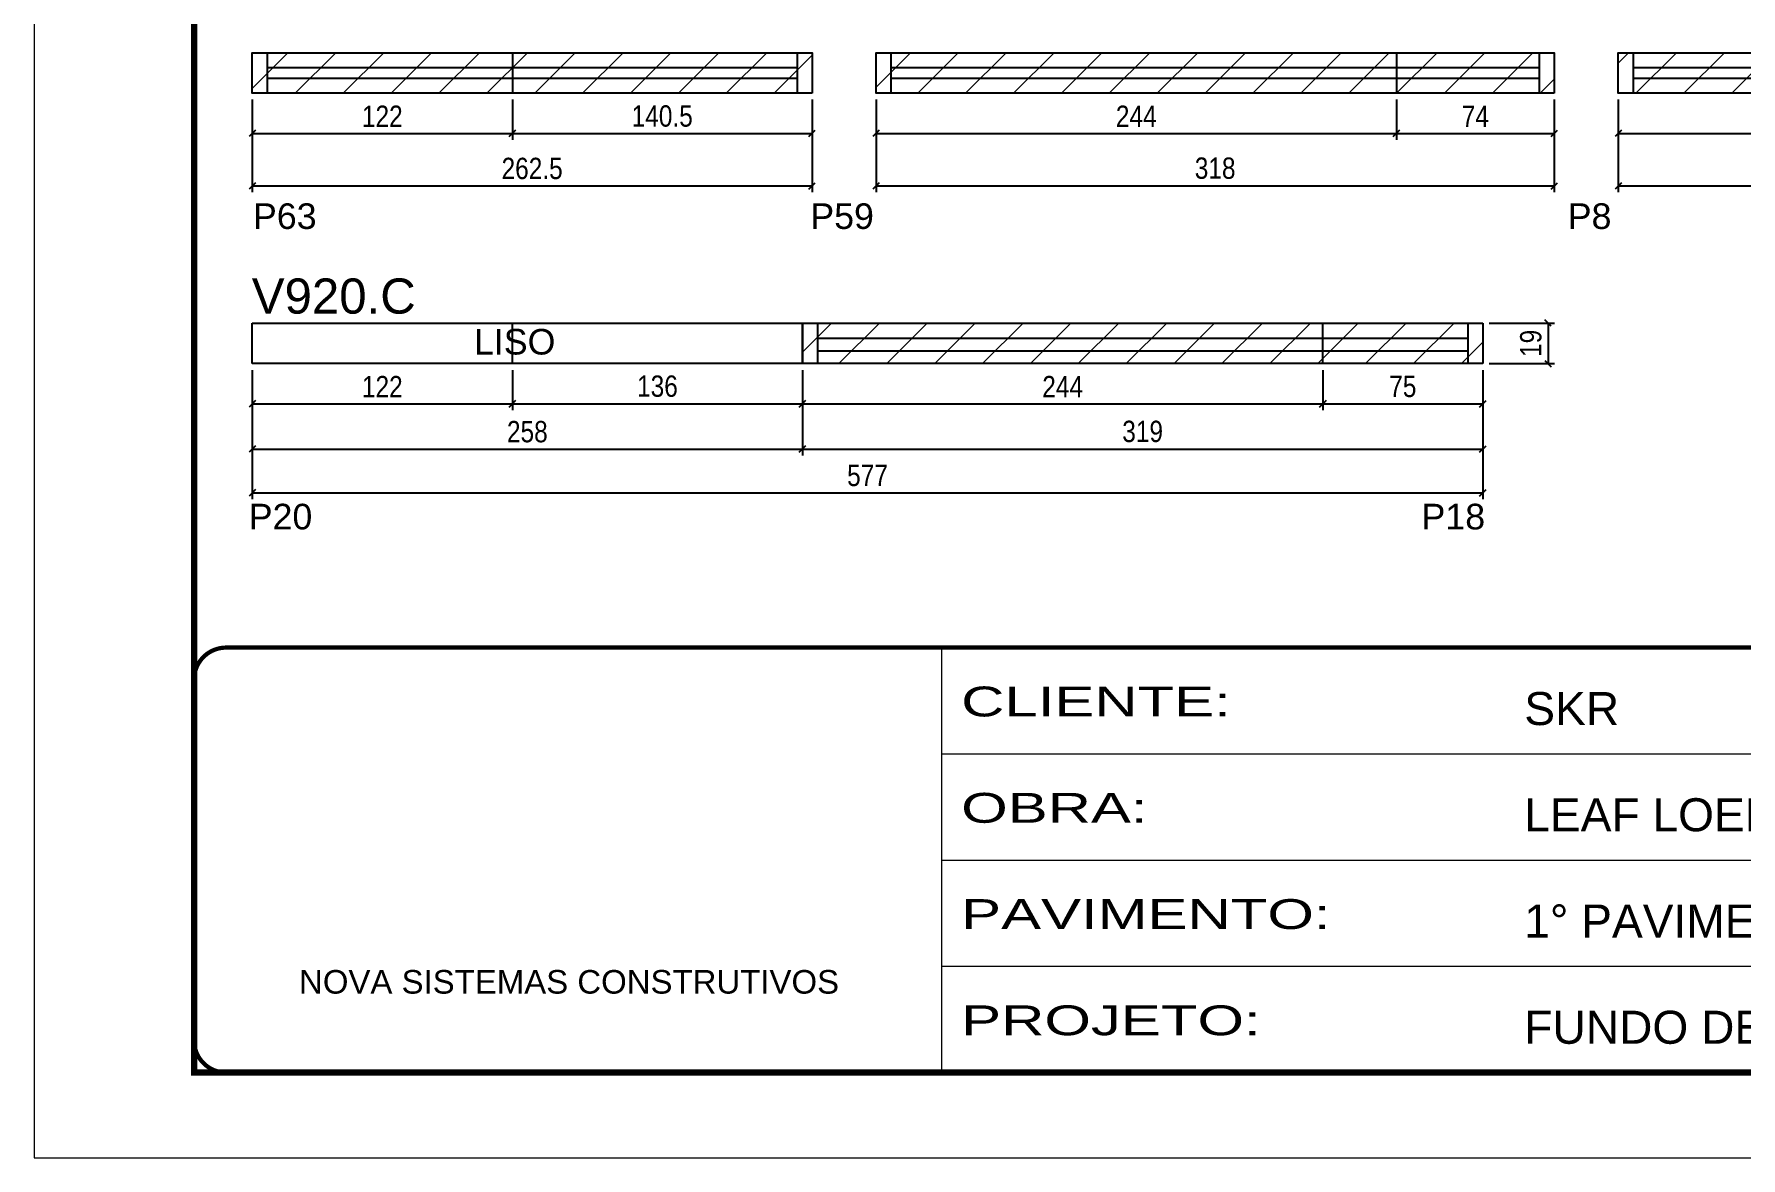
# Model space of a CAD drawing. Extents: x 1959 to 8212, y 239 to 4735.
# Drawn here: x 6727 to 7528, y 2537 to 3064 of the extents above; entities that cross this region are included whole.
import ezdxf

# ---------------------------------------------------------------- set-up
doc = ezdxf.new("R2010")
doc.units = 0
doc.linetypes.add('CONTINUO', pattern=[0])
doc.linetypes.add('DASHED', pattern=[0.75, 0.5, -0.25])
for name, color, linetype in [('5', 5, 'Continuous'), ('COTA', 241, 'Continuous'), ('NOMENCLATURA', 7, 'Continuous'), ('Painéis', 200, 'Continuous'), ('SARR_2.2x7', 40, 'Continuous')]:
    doc.layers.add(name, color=color, linetype=linetype)
for name, color, linetype, lineweight in [('Folhas', 255, 'Continuous', 9), ('REAPROVEITAMENTO', 251, 'Continuous', 9), ('SARRAFO DE PRESSAO', 251, 'DASHED', 9)]:
    doc.layers.add(name, color=color, linetype=linetype, lineweight=lineweight)
doc.styles.add('ARIAL', font='arial.ttf')
doc.styles.add('COTA TECNICA', font='techl___.ttf', dxfattribs={"height": 10})
doc.styles.add('COTA TECNICA-50', font='techl___.ttf', dxfattribs={"height": 10})
doc.styles.get("Standard").update_dxf_attribs({"font": 'arial.ttf'})
doc.styles.add('Tecnologia', font='')
doc.styles.get('Tecnologia').set_extended_font_data('Forgotten Futurist')
doc.dimstyles.new('COTA PAINEL-50', dxfattribs={"dimtxt": 10, "dimasz": 3, "dimexe": 3, "dimexo": 3, "dimgap": 3, "dimtad": 1, "dimdec": 1, "dimzin": 12, "dimdsep": 46, "dimtxsty": 'COTA TECNICA-50', "dimblk1": 'OBLIQUE', "dimblk2": 'OBLIQUE', "dimsah": 1, "dimcen": 0.9, "dimclrd": 4, "dimclre": 4, "dimclrt": 240, "dimadec": 1, "dimazin": 3, "dimtfac": 1, "dimtdec": 1, "dimtmove": 0, "dimatfit": 3, "dimfxl": 1, "dimtolj": 1, "dimtzin": 12, "dimarcsym": 0})
doc.dimstyles.new('PAINEL', dxfattribs={"dimtxt": 10, "dimasz": 3, "dimexe": 3, "dimexo": 3, "dimgap": 3, "dimtad": 1, "dimdec": 1, "dimzin": 12, "dimdsep": 46, "dimtxsty": 'COTA TECNICA', "dimblk1": 'OBLIQUE', "dimblk2": 'OBLIQUE', "dimsah": 1, "dimcen": 0.9, "dimclrd": 4, "dimclre": 4, "dimclrt": 240, "dimadec": 1, "dimazin": 3, "dimtfac": 1, "dimtdec": 1, "dimtmove": 0, "dimatfit": 3, "dimfxl": 1, "dimtolj": 1, "dimtzin": 12, "dimarcsym": 0})
pattern_1 = [(45, (12.069, -30.155), (-11.22532, 11.22532), [])]

# ---------------------------------------------------------------- blocks, each defined once
blk = doc.blocks.new('9999999999')
at = {"color": 30, "linetype": 'CONTINUO'}
for p, q in [((98564.56, 34230.21), (98564.56, 34429.45)), ((98564.56, 34379.64), (99583.98, 34379.64)), ((98564.56, 34329.83), (99487.98, 34329.83)), ((98564.56, 34280.02), (99487.98, 34280.02))]:
    blk.add_line(p, q, dxfattribs=at)
at = {"color": 30, "linetype": 'CONTINUO', "const_width": 2}
blk.add_lwpolyline([(99583.98, 34230.21), (99583.98, 34414.45, 0.414214), (99568.98, 34429.45), (98228.98, 34429.45, 0.414214), (98213.98, 34414.45), (98213.98, 34245.21, 0.414214), (98228.98, 34230.21), (99583.98, 34230.21)], format="xyb", dxfattribs=at)
at = {"layer": 'Folhas'}
blk.add_lwpolyline([(98138.98, 34190.21), (99623.98, 34190.21), (99623.98, 35240.21), (98138.98, 35240.21)], close=True, dxfattribs=at)
at = {"layer": 'Folhas', "color": 30, "const_width": 3}
blk.add_lwpolyline([(98213.98, 34230.21), (99583.98, 34230.21), (99583.98, 35200.21), (98213.98, 35200.21)], close=True, dxfattribs=at)
at = {"color": 7, "linetype": 'Continuous', "ltscale": 5, "style": 'ARIAL'}
for s, height, p in [('SKR', 15.483, (98837.68, 34393.13)), ('LEAF LOEFGREN', 15.4829, (98837.68, 34343.32)), ('1° PAVIMENTO', 15.4829, (98837.68, 34293.51)), ('NOVA SISTEMAS CONSTRUTIVOS', 11.0592, (98263.19, 34267.21)), ('FUNDO DE VIGAS', 15.4829, (98837.68, 34243.7))]:
    blk.add_text(s, height=height, dxfattribs=at).set_placement(p)
at = {"layer": 'Folhas', "color": 7, "style": 'Tecnologia', "width": 1.5}
for s, p in [('CLIENTE:', (98573.65, 34397.17)), ('OBRA:', (98573.65, 34347.31)), ('PAVIMENTO:', (98573.65, 34297.5)), ('PROJETO:', (98573.65, 34247.69))]:
    blk.add_text(s, height=14, dxfattribs=at).set_placement(p)
blk = doc.blocks.new('_Oblique')
at = {"color": 0, "linetype": 'ByBlock', "lineweight": -2}
blk.add_line((-0.5, -0.5), (0.5, 0.5), dxfattribs=at)
blk = doc.blocks.new('*D452')
at = {"layer": 'COTA', "color": 4, "linetype": 'ByBlock', "lineweight": -2, "transparency": 16777216}
for p, q in [((6829.52, 3032.79), (6829.52, 3013.95)), ((6951.52, 3032.79), (6951.52, 3013.95)), ((6829.52, 3016.95), (6951.52, 3016.95))]:
    blk.add_line(p, q, dxfattribs=at)
at = {"layer": 'Defpoints', "color": 0, "linetype": 'ByBlock', "transparency": 16777216}
for p in [(6829.52, 3035.79), (6951.52, 3035.79), (6951.52, 3016.95)]:
    blk.add_point(p, dxfattribs=at)
at = {"layer": 'COTA', "color": 4, "linetype": 'ByBlock', "lineweight": -2, "transparency": 16777216, "xscale": 3, "yscale": 3, "zscale": 3, "rotation": 180}
blk.add_blockref('_Oblique', (6829.52, 3016.95), dxfattribs=at)
at = {"layer": 'COTA', "color": 4, "linetype": 'ByBlock', "lineweight": -2, "transparency": 16777216, "xscale": 3, "yscale": 3, "zscale": 3}
blk.add_blockref('_Oblique', (6951.52, 3016.95), dxfattribs=at)
at = {"layer": 'COTA', "color": 240, "linetype": 'ByBlock', "transparency": 16777216, "insert": (6890.52, 3025.01), "char_height": 10, "attachment_point": 5, "style": 'COTA TECNICA-50'}
blk.add_mtext('\\A1;122', dxfattribs=at)
blk = doc.blocks.new('*D453')
at = {"layer": 'COTA', "color": 4, "linetype": 'ByBlock', "lineweight": -2, "transparency": 16777216}
for p, q in [((6951.52, 3032.79), (6951.52, 3013.95)), ((7092.02, 3032.79), (7092.02, 3013.95)), ((6951.52, 3016.95), (7092.02, 3016.95))]:
    blk.add_line(p, q, dxfattribs=at)
at = {"layer": 'Defpoints', "color": 0, "linetype": 'ByBlock', "transparency": 16777216}
for p in [(6951.52, 3035.79), (7092.02, 3035.79), (7092.02, 3016.95)]:
    blk.add_point(p, dxfattribs=at)
at = {"layer": 'COTA', "color": 4, "linetype": 'ByBlock', "lineweight": -2, "transparency": 16777216, "xscale": 3, "yscale": 3, "zscale": 3, "rotation": 180}
blk.add_blockref('_Oblique', (6951.52, 3016.95), dxfattribs=at)
at = {"layer": 'COTA', "color": 4, "linetype": 'ByBlock', "lineweight": -2, "transparency": 16777216, "xscale": 3, "yscale": 3, "zscale": 3}
blk.add_blockref('_Oblique', (7092.02, 3016.95), dxfattribs=at)
at = {"layer": 'COTA', "color": 240, "linetype": 'ByBlock', "transparency": 16777216, "insert": (7021.77, 3025.06), "char_height": 10, "attachment_point": 5, "style": 'COTA TECNICA-50'}
blk.add_mtext('\\A1;140.5', dxfattribs=at)
blk = doc.blocks.new('*D454')
at = {"layer": 'COTA', "color": 4, "lineweight": -2, "transparency": 16777216}
for p, q in [((6829.52, 3032.79), (6829.52, 2989.37)), ((7092.02, 3032.79), (7092.02, 2989.37)), ((6829.52, 2992.37), (7092.02, 2992.37))]:
    blk.add_line(p, q, dxfattribs=at)
at = {"layer": 'Defpoints', "color": 0, "transparency": 16777216}
for p in [(6829.52, 3035.79), (7092.02, 3035.79), (7092.02, 2992.37)]:
    blk.add_point(p, dxfattribs=at)
at = {"layer": 'COTA', "color": 4, "lineweight": -2, "transparency": 16777216, "xscale": 3, "yscale": 3, "zscale": 3, "rotation": 180}
blk.add_blockref('_Oblique', (6829.52, 2992.37), dxfattribs=at)
at = {"layer": 'COTA', "color": 4, "lineweight": -2, "transparency": 16777216, "xscale": 3, "yscale": 3, "zscale": 3}
blk.add_blockref('_Oblique', (7092.02, 2992.37), dxfattribs=at)
at = {"layer": 'COTA', "color": 240, "transparency": 16777216, "insert": (6960.77, 3000.48), "char_height": 10, "attachment_point": 5, "style": 'COTA TECNICA'}
blk.add_mtext('\\A1;262.5', dxfattribs=at)
blk = doc.blocks.new('*D455')
at = {"layer": 'COTA', "color": 4, "linetype": 'ByBlock', "lineweight": -2, "transparency": 16777216}
for p, q in [((7122.02, 3032.79), (7122.02, 3013.95)), ((7366.02, 3032.79), (7366.02, 3013.95)), ((7122.02, 3016.95), (7366.02, 3016.95))]:
    blk.add_line(p, q, dxfattribs=at)
at = {"layer": 'Defpoints', "color": 0, "linetype": 'ByBlock', "transparency": 16777216}
for p in [(7122.02, 3035.79), (7366.02, 3035.79), (7366.02, 3016.95)]:
    blk.add_point(p, dxfattribs=at)
at = {"layer": 'COTA', "color": 4, "linetype": 'ByBlock', "lineweight": -2, "transparency": 16777216, "xscale": 3, "yscale": 3, "zscale": 3, "rotation": 180}
blk.add_blockref('_Oblique', (7122.02, 3016.95), dxfattribs=at)
at = {"layer": 'COTA', "color": 4, "linetype": 'ByBlock', "lineweight": -2, "transparency": 16777216, "xscale": 3, "yscale": 3, "zscale": 3}
blk.add_blockref('_Oblique', (7366.02, 3016.95), dxfattribs=at)
at = {"layer": 'COTA', "color": 240, "linetype": 'ByBlock', "transparency": 16777216, "insert": (7244.02, 3025.02), "char_height": 10, "attachment_point": 5, "style": 'COTA TECNICA-50'}
blk.add_mtext('\\A1;244', dxfattribs=at)
blk = doc.blocks.new('*D456')
at = {"layer": 'COTA', "color": 4, "linetype": 'ByBlock', "lineweight": -2, "transparency": 16777216}
for p, q in [((7366.02, 3032.79), (7366.02, 3013.95)), ((7440.02, 3032.79), (7440.02, 3013.95)), ((7366.02, 3016.95), (7440.02, 3016.95))]:
    blk.add_line(p, q, dxfattribs=at)
at = {"layer": 'Defpoints', "color": 0, "linetype": 'ByBlock', "transparency": 16777216}
for p in [(7366.02, 3035.79), (7440.02, 3035.79), (7440.02, 3016.95)]:
    blk.add_point(p, dxfattribs=at)
at = {"layer": 'COTA', "color": 4, "linetype": 'ByBlock', "lineweight": -2, "transparency": 16777216, "xscale": 3, "yscale": 3, "zscale": 3, "rotation": 180}
blk.add_blockref('_Oblique', (7366.02, 3016.95), dxfattribs=at)
at = {"layer": 'COTA', "color": 4, "linetype": 'ByBlock', "lineweight": -2, "transparency": 16777216, "xscale": 3, "yscale": 3, "zscale": 3}
blk.add_blockref('_Oblique', (7440.02, 3016.95), dxfattribs=at)
at = {"layer": 'COTA', "color": 240, "linetype": 'ByBlock', "transparency": 16777216, "insert": (7403.02, 3025.02), "char_height": 10, "attachment_point": 5, "style": 'COTA TECNICA-50'}
blk.add_mtext('\\A1;74', dxfattribs=at)
blk = doc.blocks.new('*D457')
at = {"layer": 'COTA', "color": 4, "lineweight": -2, "transparency": 16777216}
for p, q in [((7122.02, 3032.79), (7122.02, 2989.37)), ((7440.02, 3032.79), (7440.02, 2989.37)), ((7122.02, 2992.37), (7440.02, 2992.37))]:
    blk.add_line(p, q, dxfattribs=at)
at = {"layer": 'Defpoints', "color": 0, "transparency": 16777216}
for p in [(7122.02, 3035.79), (7440.02, 3035.79), (7440.02, 2992.37)]:
    blk.add_point(p, dxfattribs=at)
at = {"layer": 'COTA', "color": 4, "lineweight": -2, "transparency": 16777216, "xscale": 3, "yscale": 3, "zscale": 3, "rotation": 180}
blk.add_blockref('_Oblique', (7122.02, 2992.37), dxfattribs=at)
at = {"layer": 'COTA', "color": 4, "lineweight": -2, "transparency": 16777216, "xscale": 3, "yscale": 3, "zscale": 3}
blk.add_blockref('_Oblique', (7440.02, 2992.37), dxfattribs=at)
at = {"layer": 'COTA', "color": 240, "transparency": 16777216, "insert": (7281.02, 3000.61), "char_height": 10, "attachment_point": 5, "style": 'COTA TECNICA'}
blk.add_mtext('\\A1;318', dxfattribs=at)
blk = doc.blocks.new('*D458')
at = {"layer": 'COTA', "color": 4, "linetype": 'ByBlock', "lineweight": -2, "transparency": 16777216}
for p, q in [((7470.02, 3032.79), (7470.02, 3013.95)), ((7714.02, 3032.79), (7714.02, 3013.95)), ((7470.02, 3016.95), (7714.02, 3016.95))]:
    blk.add_line(p, q, dxfattribs=at)
at = {"layer": 'Defpoints', "color": 0, "linetype": 'ByBlock', "transparency": 16777216}
for p in [(7470.02, 3035.79), (7714.02, 3035.79), (7714.02, 3016.95)]:
    blk.add_point(p, dxfattribs=at)
at = {"layer": 'COTA', "color": 4, "linetype": 'ByBlock', "lineweight": -2, "transparency": 16777216, "xscale": 3, "yscale": 3, "zscale": 3, "rotation": 180}
blk.add_blockref('_Oblique', (7470.02, 3016.95), dxfattribs=at)
at = {"layer": 'COTA', "color": 4, "linetype": 'ByBlock', "lineweight": -2, "transparency": 16777216, "xscale": 3, "yscale": 3, "zscale": 3}
blk.add_blockref('_Oblique', (7714.02, 3016.95), dxfattribs=at)
at = {"layer": 'COTA', "color": 240, "linetype": 'ByBlock', "transparency": 16777216, "insert": (7592.02, 3025.02), "char_height": 10, "attachment_point": 5, "style": 'COTA TECNICA-50'}
blk.add_mtext('\\A1;244', dxfattribs=at)
blk = doc.blocks.new('*D460')
at = {"layer": 'COTA', "color": 4, "lineweight": -2, "transparency": 16777216}
for p, q in [((7470.02, 3032.79), (7470.02, 2989.37)), ((8122.02, 3032.79), (8122.02, 2989.37)), ((7470.02, 2992.37), (8122.02, 2992.37))]:
    blk.add_line(p, q, dxfattribs=at)
at = {"layer": 'Defpoints', "color": 0, "transparency": 16777216}
for p in [(7470.02, 3035.79), (8122.02, 3035.79), (8122.02, 2992.37)]:
    blk.add_point(p, dxfattribs=at)
at = {"layer": 'COTA', "color": 4, "lineweight": -2, "transparency": 16777216, "xscale": 3, "yscale": 3, "zscale": 3, "rotation": 180}
blk.add_blockref('_Oblique', (7470.02, 2992.37), dxfattribs=at)
at = {"layer": 'COTA', "color": 4, "lineweight": -2, "transparency": 16777216, "xscale": 3, "yscale": 3, "zscale": 3}
blk.add_blockref('_Oblique', (8122.02, 2992.37), dxfattribs=at)
at = {"layer": 'COTA', "color": 240, "transparency": 16777216, "insert": (7796.02, 3000.48), "char_height": 10, "attachment_point": 5, "style": 'COTA TECNICA'}
blk.add_mtext('\\A1;652', dxfattribs=at)
blk = doc.blocks.new('*D468')
at = {"layer": 'COTA', "color": 4, "linetype": 'ByBlock', "lineweight": -2, "transparency": 16777216}
for p, q in [((6829.52, 2906.02), (6829.52, 2865.94)), ((7087.52, 2906.02), (7087.52, 2865.94)), ((6829.52, 2868.94), (7087.52, 2868.94))]:
    blk.add_line(p, q, dxfattribs=at)
at = {"layer": 'Defpoints', "color": 0, "linetype": 'ByBlock', "transparency": 16777216}
for p in [(6829.52, 2909.02), (7087.52, 2909.02), (7087.52, 2868.94)]:
    blk.add_point(p, dxfattribs=at)
at = {"layer": 'COTA', "color": 4, "linetype": 'ByBlock', "lineweight": -2, "transparency": 16777216, "xscale": 3, "yscale": 3, "zscale": 3, "rotation": 180}
blk.add_blockref('_Oblique', (6829.52, 2868.94), dxfattribs=at)
at = {"layer": 'COTA', "color": 4, "linetype": 'ByBlock', "lineweight": -2, "transparency": 16777216, "xscale": 3, "yscale": 3, "zscale": 3}
blk.add_blockref('_Oblique', (7087.52, 2868.94), dxfattribs=at)
at = {"layer": 'COTA', "color": 240, "linetype": 'ByBlock', "transparency": 16777216, "insert": (6958.52, 2877.07), "char_height": 10, "attachment_point": 5, "style": 'COTA TECNICA-50'}
blk.add_mtext('\\A1;258', dxfattribs=at)
blk = doc.blocks.new('*D469')
at = {"layer": 'COTA', "color": 4, "linetype": 'ByBlock', "lineweight": -2, "transparency": 16777216}
for p, q in [((7087.52, 2906.02), (7087.52, 2887.18)), ((7331.52, 2906.02), (7331.52, 2887.18)), ((7087.52, 2890.18), (7331.52, 2890.18))]:
    blk.add_line(p, q, dxfattribs=at)
at = {"layer": 'Defpoints', "color": 0, "linetype": 'ByBlock', "transparency": 16777216}
for p in [(7087.52, 2909.02), (7331.52, 2909.02), (7331.52, 2890.18)]:
    blk.add_point(p, dxfattribs=at)
at = {"layer": 'COTA', "color": 4, "linetype": 'ByBlock', "lineweight": -2, "transparency": 16777216, "xscale": 3, "yscale": 3, "zscale": 3, "rotation": 180}
blk.add_blockref('_Oblique', (7087.52, 2890.18), dxfattribs=at)
at = {"layer": 'COTA', "color": 4, "linetype": 'ByBlock', "lineweight": -2, "transparency": 16777216, "xscale": 3, "yscale": 3, "zscale": 3}
blk.add_blockref('_Oblique', (7331.52, 2890.18), dxfattribs=at)
at = {"layer": 'COTA', "color": 240, "linetype": 'ByBlock', "transparency": 16777216, "insert": (7209.52, 2898.25), "char_height": 10, "attachment_point": 5, "style": 'COTA TECNICA-50'}
blk.add_mtext('\\A1;244', dxfattribs=at)
blk = doc.blocks.new('*D470')
at = {"layer": 'COTA', "color": 4, "lineweight": -2, "transparency": 16777216}
for p, q in [((6829.52, 2906.02), (6829.52, 2845.44)), ((7406.52, 2906.02), (7406.52, 2845.44)), ((6829.52, 2848.44), (7406.52, 2848.44))]:
    blk.add_line(p, q, dxfattribs=at)
at = {"layer": 'Defpoints', "color": 0, "transparency": 16777216}
for p in [(6829.52, 2909.02), (7406.52, 2909.02), (7406.52, 2848.44)]:
    blk.add_point(p, dxfattribs=at)
at = {"layer": 'COTA', "color": 4, "lineweight": -2, "transparency": 16777216, "xscale": 3, "yscale": 3, "zscale": 3, "rotation": 180}
blk.add_blockref('_Oblique', (6829.52, 2848.44), dxfattribs=at)
at = {"layer": 'COTA', "color": 4, "lineweight": -2, "transparency": 16777216, "xscale": 3, "yscale": 3, "zscale": 3}
blk.add_blockref('_Oblique', (7406.52, 2848.44), dxfattribs=at)
at = {"layer": 'COTA', "color": 240, "transparency": 16777216, "insert": (7118.02, 2856.55), "char_height": 10, "attachment_point": 5, "style": 'COTA TECNICA'}
blk.add_mtext('\\A1;577', dxfattribs=at)
blk = doc.blocks.new('*D471')
at = {"layer": 'COTA', "color": 4, "lineweight": -2, "transparency": 16777216}
for p, q in [((7331.52, 2906.02), (7331.52, 2887.18)), ((7406.52, 2906.02), (7406.52, 2887.18)), ((7331.52, 2890.18), (7406.52, 2890.18))]:
    blk.add_line(p, q, dxfattribs=at)
at = {"layer": 'Defpoints', "color": 0, "transparency": 16777216}
for p in [(7331.52, 2909.02), (7406.52, 2909.02), (7406.52, 2890.18)]:
    blk.add_point(p, dxfattribs=at)
at = {"layer": 'COTA', "color": 4, "lineweight": -2, "transparency": 16777216, "xscale": 3, "yscale": 3, "zscale": 3, "rotation": 180}
blk.add_blockref('_Oblique', (7331.52, 2890.18), dxfattribs=at)
at = {"layer": 'COTA', "color": 4, "lineweight": -2, "transparency": 16777216, "xscale": 3, "yscale": 3, "zscale": 3}
blk.add_blockref('_Oblique', (7406.52, 2890.18), dxfattribs=at)
at = {"layer": 'COTA', "color": 240, "transparency": 16777216, "insert": (7369.02, 2898.29), "char_height": 10, "attachment_point": 5, "style": 'COTA TECNICA'}
blk.add_mtext('\\A1;75', dxfattribs=at)
blk = doc.blocks.new('*D473')
at = {"layer": 'COTA', "color": 4, "lineweight": -2, "transparency": 16777216}
for p, q in [((7087.52, 2906.02), (7087.52, 2865.94)), ((7406.52, 2906.02), (7406.52, 2865.94)), ((7087.52, 2868.94), (7406.52, 2868.94))]:
    blk.add_line(p, q, dxfattribs=at)
at = {"layer": 'Defpoints', "color": 0, "transparency": 16777216}
for p in [(7087.52, 2909.02), (7406.52, 2909.02), (7406.52, 2868.94)]:
    blk.add_point(p, dxfattribs=at)
at = {"layer": 'COTA', "color": 4, "lineweight": -2, "transparency": 16777216, "xscale": 3, "yscale": 3, "zscale": 3, "rotation": 180}
blk.add_blockref('_Oblique', (7087.52, 2868.94), dxfattribs=at)
at = {"layer": 'COTA', "color": 4, "lineweight": -2, "transparency": 16777216, "xscale": 3, "yscale": 3, "zscale": 3}
blk.add_blockref('_Oblique', (7406.52, 2868.94), dxfattribs=at)
at = {"layer": 'COTA', "color": 240, "transparency": 16777216, "insert": (7247.02, 2877.19), "char_height": 10, "attachment_point": 5, "style": 'COTA TECNICA'}
blk.add_mtext('\\A1;319', dxfattribs=at)
blk = doc.blocks.new('*D474')
at = {"layer": 'COTA', "color": 4, "lineweight": -2, "transparency": 16777216}
for p, q in [((6829.52, 2906.02), (6829.52, 2887.18)), ((6951.52, 2906.02), (6951.52, 2887.18)), ((6829.52, 2890.18), (6951.52, 2890.18))]:
    blk.add_line(p, q, dxfattribs=at)
at = {"layer": 'Defpoints', "color": 0, "transparency": 16777216}
for p in [(6829.52, 2909.02), (6951.52, 2909.02), (6951.52, 2890.18)]:
    blk.add_point(p, dxfattribs=at)
at = {"layer": 'COTA', "color": 4, "lineweight": -2, "transparency": 16777216, "xscale": 3, "yscale": 3, "zscale": 3, "rotation": 180}
blk.add_blockref('_Oblique', (6829.52, 2890.18), dxfattribs=at)
at = {"layer": 'COTA', "color": 4, "lineweight": -2, "transparency": 16777216, "xscale": 3, "yscale": 3, "zscale": 3}
blk.add_blockref('_Oblique', (6951.52, 2890.18), dxfattribs=at)
at = {"layer": 'COTA', "color": 240, "transparency": 16777216, "insert": (6890.52, 2898.24), "char_height": 10, "attachment_point": 5, "style": 'COTA TECNICA'}
blk.add_mtext('\\A1;122', dxfattribs=at)
blk = doc.blocks.new('*D472')
at = {"layer": 'COTA', "color": 4, "lineweight": -2, "transparency": 16777216}
for p, q in [((6951.52, 2906.02), (6951.52, 2887.18)), ((7087.52, 2906.02), (7087.52, 2887.18)), ((6951.52, 2890.18), (7087.52, 2890.18))]:
    blk.add_line(p, q, dxfattribs=at)
at = {"layer": 'Defpoints', "color": 0, "transparency": 16777216}
for p in [(6951.52, 2909.02), (7087.52, 2909.02), (7087.52, 2890.18)]:
    blk.add_point(p, dxfattribs=at)
at = {"layer": 'COTA', "color": 4, "lineweight": -2, "transparency": 16777216, "xscale": 3, "yscale": 3, "zscale": 3, "rotation": 180}
blk.add_blockref('_Oblique', (6951.52, 2890.18), dxfattribs=at)
at = {"layer": 'COTA', "color": 4, "lineweight": -2, "transparency": 16777216, "xscale": 3, "yscale": 3, "zscale": 3}
blk.add_blockref('_Oblique', (7087.52, 2890.18), dxfattribs=at)
at = {"layer": 'COTA', "color": 240, "transparency": 16777216, "insert": (7019.52, 2898.4), "char_height": 10, "attachment_point": 5, "style": 'COTA TECNICA'}
blk.add_mtext('\\A1;136', dxfattribs=at)
blk = doc.blocks.new('*D475')
at = {"layer": 'COTA', "color": 4, "lineweight": -2, "transparency": 16777216}
for p, q in [((7409.52, 2928.02), (7440.15, 2928.02)), ((7437.15, 2928.02), (7437.15, 2909.02)), ((7409.52, 2909.02), (7440.15, 2909.02))]:
    blk.add_line(p, q, dxfattribs=at)
at = {"layer": 'Defpoints', "color": 0, "transparency": 16777216}
for p in [(7406.52, 2928.02), (7406.52, 2909.02), (7437.15, 2909.02)]:
    blk.add_point(p, dxfattribs=at)
at = {"layer": 'COTA', "color": 4, "lineweight": -2, "transparency": 16777216, "xscale": 3, "yscale": 3, "zscale": 3}
for p, rotation in [((7437.15, 2928.02), 90), ((7437.15, 2909.02), 270)]:
    blk.add_blockref('_Oblique', p, dxfattribs=dict(at, rotation=rotation))
at = {"layer": 'COTA', "color": 240, "transparency": 16777216, "insert": (7429.07, 2918.52), "char_height": 10, "attachment_point": 5, "rotation": 90, "style": 'COTA TECNICA'}
blk.add_mtext('\\A1;19', dxfattribs=at)

msp = doc.modelspace()

# ---------------------------------------------------------------- hatches: boundary and pattern name
at = {"layer": 'REAPROVEITAMENTO'}
h = msp.add_hatch(dxfattribs=at)
h.set_pattern_fill('ANSI31', color=256, scale=5, style=0)
h.set_pattern_definition(pattern_1)
h.paths.add_polyline_path([(6951.52, 3054.79), (6829.52, 3054.79), (6829.52, 3035.79), (6951.52, 3035.79)])
h.paths.add_polyline_path([(7092.02, 3054.79), (6951.52, 3054.79), (6951.52, 3035.79), (7092.02, 3035.79)])
h.paths.add_polyline_path([(7366.02, 3054.79), (7122.02, 3054.79), (7122.02, 3035.79), (7366.02, 3035.79)])
h.paths.add_polyline_path([(7440.02, 3054.79), (7366.02, 3054.79), (7366.02, 3035.79), (7440.02, 3035.79)])
h.paths.add_polyline_path([(7714.02, 3054.79), (7470.02, 3054.79), (7470.02, 3035.79), (7714.02, 3035.79)])
h.paths.add_polyline_path([(7958.02, 3054.79), (7714.02, 3054.79), (7714.02, 3035.79), (7958.02, 3035.79)])
h.paths.add_polyline_path([(8122.02, 3054.79), (7958.02, 3054.79), (7958.02, 3035.79), (8122.02, 3035.79)])
h = msp.add_hatch(dxfattribs=at)
h.set_pattern_fill('ANSI31', color=256, scale=5, style=0)
h.set_pattern_definition(pattern_1)
h.paths.add_polyline_path([(7331.52, 2928.02), (7087.52, 2928.02), (7087.52, 2909.02), (7331.52, 2909.02)])
h.paths.add_polyline_path([(7406.52, 2928.02), (7331.52, 2928.02), (7331.52, 2909.02), (7406.52, 2909.02)])

# ---------------------------------------------------------------- linework, layer by layer
at = {"layer": 'Painéis'}
for p, q in [((6951.52, 3054.79), (6951.52, 3035.79)), ((7366.02, 3054.79), (7366.02, 3035.79)), ((6829.52, 2909.02), (6829.52, 2928.02)), ((6829.52, 2928.02), (7087.52, 2928.02)), ((6951.52, 2909.02), (6951.52, 2928.02)), ((7087.52, 2928.02), (7087.52, 2909.02)), ((7087.52, 2928.02), (7406.52, 2928.02)), ((7087.52, 2909.02), (7087.52, 2928.02)), ((7331.52, 2909.02), (7331.52, 2928.02)), ((7406.52, 2928.02), (7406.52, 2909.02)), ((7087.52, 2909.02), (6829.52, 2909.02)), ((7406.52, 2909.02), (7087.52, 2909.02))]:
    msp.add_line(p, q, dxfattribs=at)
for points in [[(7092.02, 3035.79), (6829.52, 3035.79), (6829.52, 3054.79), (7092.02, 3054.79)], [(7440.02, 3035.79), (7122.02, 3035.79), (7122.02, 3054.79), (7440.02, 3054.79)], [(7714.02, 3035.79), (7470.02, 3035.79), (7470.02, 3054.79), (7714.02, 3054.79)]]:
    msp.add_lwpolyline(points, close=True, dxfattribs=at)
at = {"layer": 'SARR_2.2x7', "linetype": 'Continuous'}
for p, q in [((6836.52, 3054.79), (6836.52, 3035.79)), ((7085.02, 3054.79), (7085.02, 3035.79)), ((7129.02, 3054.79), (7129.02, 3035.79)), ((7433.02, 3054.79), (7433.02, 3035.79)), ((7477.02, 3054.79), (7477.02, 3035.79)), ((7085.02, 3047.79), (6836.52, 3047.79)), ((6836.52, 3042.79), (7085.02, 3042.79)), ((7433.02, 3047.79), (7129.02, 3047.79)), ((7129.02, 3042.79), (7433.02, 3042.79)), ((7714.02, 3047.79), (7477.02, 3047.79)), ((7477.02, 3042.79), (7714.02, 3042.79)), ((7094.52, 2928.02), (7094.52, 2909.02)), ((7094.52, 2921.02), (7399.52, 2921.02)), ((7399.52, 2928.02), (7399.52, 2909.02)), ((7094.52, 2915.02), (7399.52, 2915.02))]:
    msp.add_line(p, q, dxfattribs=at)

# ---------------------------------------------------------------- block references
at = {"layer": 'SARRAFO DE PRESSAO', "color": 6, "linetype": 'ByBlock'}
msp.add_blockref('9999999999', (-91411.71, -31653.56), dxfattribs=at)

# ---------------------------------------------------------------- texts
at = {"layer": '5', "linetype": 'Continuous'}
for s, rotation, p in [('P63', 359.99996, (6829.87, 2972.17)), ('P59', 359.99996, (7091.2, 2972.17)), ('P8', 359.99996, (7446.34, 2972.17)), ('LISO', 359.99996, (6933.49, 2913.3)), ('P20', 0.00004, (6827.88, 2831.31)), ('P18', 359.99996, (7377.78, 2831.31))]:
    msp.add_text(s, height=12, rotation=rotation, dxfattribs=at).set_placement(p)
at = {"layer": 'NOMENCLATURA', "linetype": 'Continuous'}
msp.add_text('V920.C', height=16.5, dxfattribs=at).set_placement((6829.32, 2932.46))

# ---------------------------------------------------------------- dimensions: what is measured, and where the dimension line sits
at = {"layer": 'COTA', "color": 1, "linetype": 'ByBlock'}
for base, p1, p2, picture, middle in [((6951.52, 3016.95), (6829.52, 3035.79), (6951.52, 3035.79), '*D452', (6890.52, 3025.01)), ((7092.02, 3016.95), (6951.52, 3035.79), (7092.02, 3035.79), '*D453', (7021.77, 3025.06)), ((7366.02, 3016.95), (7122.02, 3035.79), (7366.02, 3035.79), '*D455', (7244.02, 3025.02)), ((7440.02, 3016.95), (7366.02, 3035.79), (7440.02, 3035.79), '*D456', (7403.02, 3025.02)), ((7714.02, 3016.95), (7470.02, 3035.79), (7714.02, 3035.79), '*D458', (7592.02, 3025.02)), ((7087.52, 2868.94), (6829.52, 2909.02), (7087.52, 2909.02), '*D468', (6958.52, 2877.07)), ((7331.52, 2890.18), (7087.52, 2909.02), (7331.52, 2909.02), '*D469', (7209.52, 2898.25))]:
    dim = msp.add_linear_dim(base=base, p1=p1, p2=p2, dimstyle='COTA PAINEL-50', override={"dimarcsym": 1}, dxfattribs=at)
    dim.commit()
    dim.dimension.update_dxf_attribs({"geometry": picture, "text_midpoint": middle})
at = {"layer": 'COTA'}
for base, p1, p2, picture, middle in [((7092.02, 2992.37), (6829.52, 3035.79), (7092.02, 3035.79), '*D454', (6960.77, 3000.48)), ((7440.02, 2992.37), (7122.02, 3035.79), (7440.02, 3035.79), '*D457', (7281.02, 3000.61)), ((8122.02, 2992.37), (7470.02, 3035.79), (8122.02, 3035.79), '*D460', (7796.02, 3000.48)), ((7406.52, 2848.44), (6829.52, 2909.02), (7406.52, 2909.02), '*D470', (7118.02, 2856.55)), ((6951.52, 2890.18), (6829.52, 2909.02), (6951.52, 2909.02), '*D474', (6890.52, 2898.24)), ((7406.52, 2868.94), (7087.52, 2909.02), (7406.52, 2909.02), '*D473', (7247.02, 2877.19)), ((7406.52, 2890.18), (7331.52, 2909.02), (7406.52, 2909.02), '*D471', (7369.02, 2898.29))]:
    dim = msp.add_linear_dim(base=base, p1=p1, p2=p2, dimstyle='PAINEL', dxfattribs=at)
    dim.commit()
    dim.dimension.update_dxf_attribs({"geometry": picture, "text_midpoint": middle})
dim = msp.add_linear_dim(base=(7437.15, 2909.02), p1=(7406.52, 2928.02), p2=(7406.52, 2909.02), angle=90, dimstyle='PAINEL', dxfattribs=at)
dim.commit()
dim.dimension.update_dxf_attribs({"geometry": '*D475', "text_midpoint": (7429.07, 2918.52)})
dim = msp.add_linear_dim(base=(7087.52, 2890.18), p1=(6951.52, 2909.02), p2=(7087.52, 2909.02), dimstyle='PAINEL', override={"dimtmove": 1}, dxfattribs=at)
dim.commit()
dim.dimension.update_dxf_attribs({"geometry": '*D472', "text_midpoint": (7019.52, 2898.4)})

doc.saveas('drawing.dxf')
